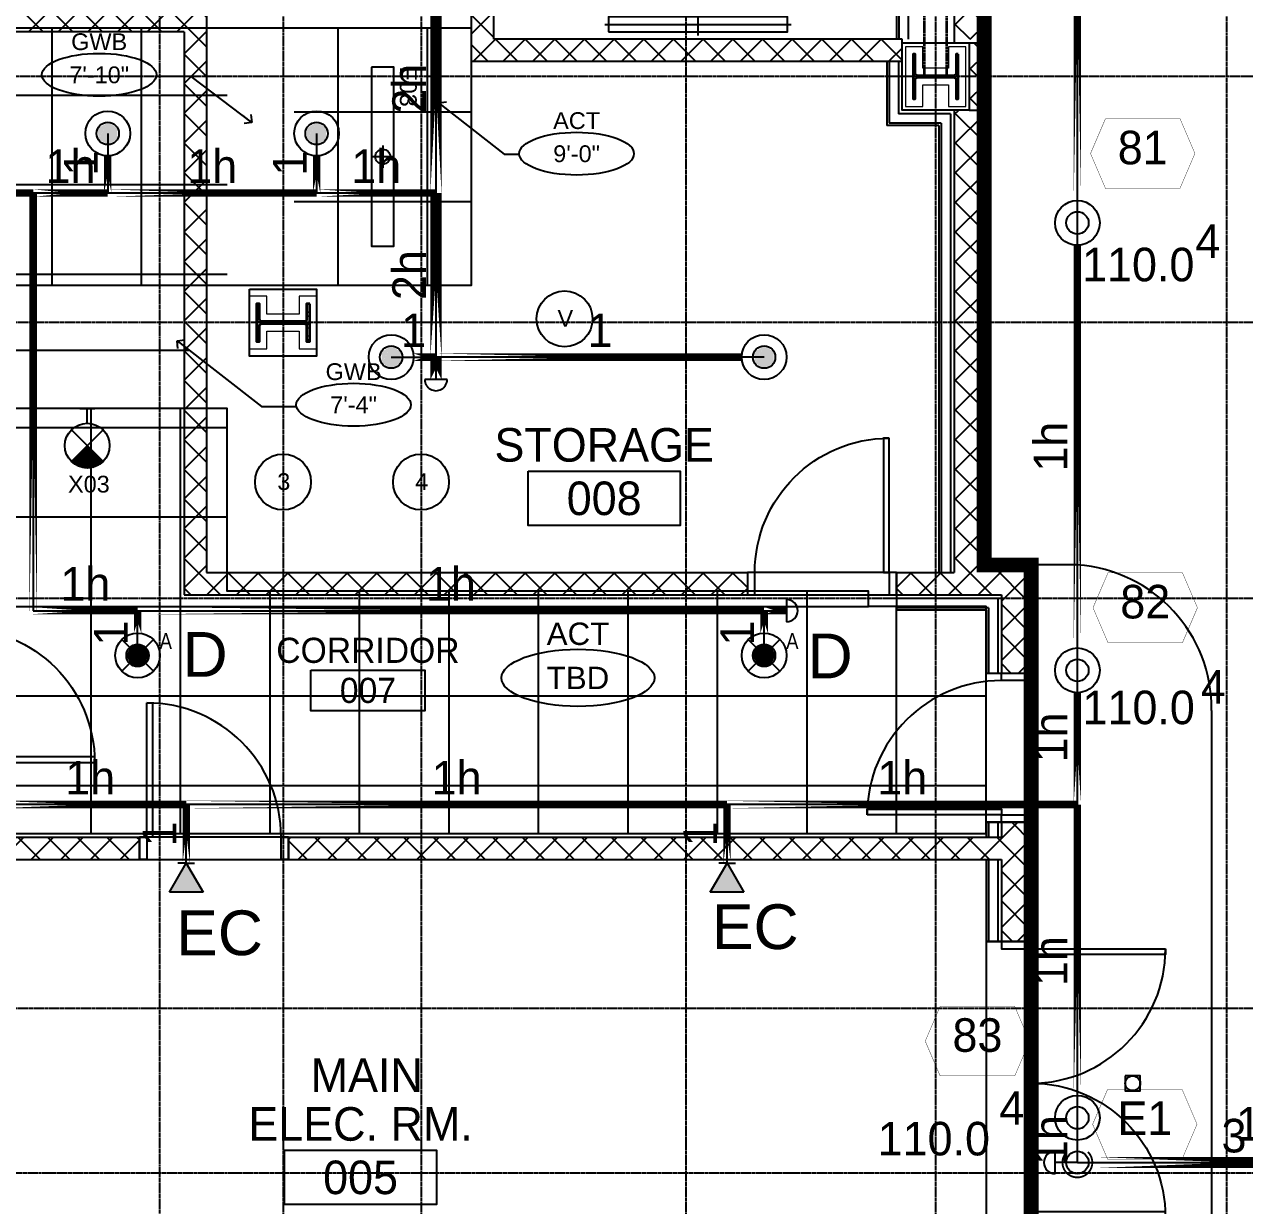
# Model space of a CAD drawing. Header units: inches. Extents: x -24247 to 247, y -491 to 2341.
# Drawn here: x -3118.4 to -2791.2, y 36.2 to 353 of the extents above; entities that cross this region are included whole.
import ezdxf
from ezdxf.enums import TextEntityAlignment as Align

# ---------------------------------------------------------------- set-up
doc = ezdxf.new("R2010")
doc.units = ezdxf.units.IN
doc.header["$LTSCALE"] = 0.3
doc.header["$MEASUREMENT"] = 0
for name, pattern in [('CENTER2', [1.125, 0.75, -0.125, 0.125, -0.125]), ('HIDDEN', [0.375, 0.25, -0.125]), ('HIDDEN2', [0.1875, 0.125, -0.0625]), ('PHANTOM2', [1.25, 0.625, -0.125, 0.125, -0.125, 0.125, -0.125])]:
    doc.linetypes.add(name, pattern=pattern)
for name, color, linetype in [('130451-00_RCP-FLR-00$0$A-Anno-Dim', 8, 'Continuous'), ('130451-00_RCP-FLR-00$0$A-Clng-Fixture', 8, 'Continuous'), ('130451-00_RCP-FLR-00$0$A-Clng-Grid', 8, 'Continuous'), ('130451-00_RCP-FLR-00$0$A-Clng-Tag', 8, 'Continuous'), ('130451-00_RCP-FLR-00$0$A-Grid-Iden(SmallScale)', 8, 'Continuous'), ('A-Door', 7, 'Continuous'), ('A-Door-Head', 8, 'Continuous'), ('A-Flor-Pfix', 7, 'Continuous'), ('A-Grid(SmallScale)', 11, 'CENTER2'), ('A-Site-Parking', 251, 'Continuous'), ('A-Site-Pave', 8, 'Continuous'), ('A-Site-Setback', 5, 'HIDDEN'), ('A-Tag-Rm(Scale)', 7, 'Continuous'), ('A-Wall-Full', 7, 'Continuous'), ('A-Wall-Hatch', 15, 'Continuous'), ('headdn', 7, 'Continuous'), ('HEADUP', 7, 'Continuous'), ('HYDNODE', 7, 'Continuous'), ('HYDR', 7, 'Continuous'), ('HYDR2', 1, 'Continuous'), ('PIPEBL', 4, 'Continuous'), ('pipemn', 6, 'Continuous'), ('PIPESPC', 7, 'Continuous'), ('S-Structural Concrete', 4, 'Continuous'), ('S-Wall-CMU', 7, 'Continuous'), ('S-Wall-Hatch', 8, 'Continuous'), ('spk-cap', 7, 'Continuous'), ('spk-piperise', 7, 'Continuous'), ('TIDYPIPE', 7, 'Continuous')]:
    doc.layers.add(name, color=color, linetype=linetype)
for name, color, linetype, lineweight in [('A-Detl-Hatch', 1, 'Continuous', 18), ('A-Detl-Wide', 2, 'Continuous', 35), ('G-ANNO-TEXT', 7, 'Continuous', 0), ('S-Detl-Hatch', 1, 'Continuous', 18), ('S-Detl-Wide', 3, 'Continuous', 35)]:
    doc.layers.add(name, color=color, linetype=linetype, lineweight=lineweight)
doc.styles.add('130451-00_RCP-FLR-00$0$G1DIM', font='arial.ttf')
doc.styles.add('130451-00_RCP-FLR-00$0$Standard', font='arial.ttf')
doc.styles.add('Arial', font='arial.ttf')
doc.styles.add('PIPE', font='PIPE.SHX')
doc.dimstyles.new('130451-00_RCP-FLR-00$0$Aec-Arch-I-96', dxfattribs={"dimscale": 96, "dimtxt": 0.09375, "dimasz": 0.0625, "dimexe": 0.0625, "dimexo": 0.0625, "dimgap": 0.03125, "dimtad": 1, "dimdec": 3, "dimzin": 3, "dimdsep": 46, "dimlunit": 4, "dimtxsty": '130451-00_RCP-FLR-00$0$G1DIM', "dimblk": '130451-00_RCP-FLR-00$0$_ArchTick', "dimcen": 0.09375, "dimclrd": 256, "dimclre": 256, "dimclrt": 256, "dimazin": 2, "dimtfac": 0.75, "dimtdec": 3, "dimtix": 1, "dimtmove": 2, "dimatfit": 2, "dimldrblk": '130451-00_RCP-FLR-00$0$_Open90', "dimfxl": 0.0625, "dimtolj": 1, "dimtzin": 0, "dimarcsym": 0})
pattern_1 = [(45, (-3700, -844.257), (-3.977476, 3.977476), []), (135, (-3700, -844.257), (-3.977476, -3.977476), [])]

# ---------------------------------------------------------------- blocks, each defined once
blk = doc.blocks.new('Rm Tag')
blk.add_lwpolyline([(-0.2124, 0.0759), (0.2124, 0.0759), (0.2124, -0.0759), (-0.2124, -0.0759)], close=True)
for p in [(0, 0.2858), (0, 0.1493), (0, 0)]:
    blk.add_attdef('XXX', text='', height=0.0938).set_placement(p, align=Align.MIDDLE_CENTER)
blk = doc.blocks.new('*U23')
at = {"layer": 'A-Detl-Hatch'}
h = blk.add_hatch(dxfattribs=at)
h.set_pattern_fill('ANSI32', color=256, scale=6, style=0)
h.set_pattern_definition([(45, (0, -7.155), (-1.591, 1.591), []), (45, (1.0607, -7.155), (-1.591, 1.591), [])])
edge = h.paths.add_edge_path()
edge.add_line((5.065, -14.31), (5.065, -13.455))
edge.add_line((5.065, -13.455), (0.855, -13.455))
edge.add_arc((0.855, -12.855), 0.6, 180, 270, ccw=False)
edge.add_line((0.255, -12.855), (0.255, -1.455))
edge.add_arc((0.855, -1.455), 0.6, 90, 180, ccw=False)
edge.add_line((0.855, -0.855), (5.065, -0.855))
edge.add_line((5.065, -0.855), (5.065, 0))
edge.add_line((5.065, 0), (-5.065, 0))
edge.add_line((-5.065, 0), (-5.065, -0.855))
edge.add_line((-5.065, -0.855), (-0.855, -0.855))
edge.add_arc((-0.855, -1.455), 0.6, 0, 90, ccw=False)
edge.add_line((-0.255, -1.455), (-0.255, -12.855))
edge.add_arc((-0.855, -12.855), 0.6, -90, 0, ccw=False)
edge.add_line((-0.855, -13.455), (-5.065, -13.455))
edge.add_line((-5.065, -13.455), (-5.065, -14.31))
edge.add_line((-5.065, -14.31), (5.065, -14.31))
at = {"color": 0, "linetype": 'ByBlock'}
blk.add_lwpolyline([(5.065, -14.31), (5.065, -13.455), (0.855, -13.455, -0.4142136), (0.255, -12.855), (0.255, -1.455, -0.4142136), (0.855, -0.855), (5.065, -0.855), (5.065, 0), (-5.065, 0), (-5.065, -0.855), (-0.855, -0.855, -0.4142136), (-0.255, -1.455), (-0.255, -12.855, -0.4142136), (-0.855, -13.455), (-5.065, -13.455), (-5.065, -14.31)], format="xyb", close=True, dxfattribs=at)
blk = doc.blocks.new('W14x82')
at = {"layer": 'S-Detl-Hatch'}
blk.add_lwpolyline([(14043.16, -7310.28), (14043.16, -7305.42), (14038.35, -7305.42), (14038.35, -7296.82), (14043.16, -7296.82), (14043.16, -7291.97), (14029.03, -7291.97), (14029.03, -7296.82), (14033.84, -7296.82), (14033.84, -7305.42), (14029.03, -7305.42), (14029.03, -7310.28)], close=True, dxfattribs=at)
at = {"layer": 'A-Detl-Wide'}
blk.add_blockref('*U23', (14036.1, -7293.97), dxfattribs=at)
blk = doc.blocks.new('*U20')
at = {"layer": 'A-Detl-Hatch'}
h = blk.add_hatch(dxfattribs=at)
h.set_pattern_fill('ANSI32', color=256, scale=6, style=0)
h.set_pattern_definition([(45, (0, -6.06), (-1.591, 1.591), []), (45, (1.0607, -6.06), (-1.591, 1.591), [])])
edge = h.paths.add_edge_path()
edge.add_line((6, -12.12), (6, -11.515))
edge.add_line((6, -11.515), (0.795, -11.515))
edge.add_arc((0.795, -10.915), 0.6, 180, 270, ccw=False)
edge.add_line((0.195, -10.915), (0.195, -1.205))
edge.add_arc((0.795, -1.205), 0.6, 90, 180, ccw=False)
edge.add_line((0.795, -0.605), (6, -0.605))
edge.add_line((6, -0.605), (6, 0))
edge.add_line((6, 0), (-6, 0))
edge.add_line((-6, 0), (-6, -0.605))
edge.add_line((-6, -0.605), (-0.795, -0.605))
edge.add_arc((-0.795, -1.205), 0.6, 0, 90, ccw=False)
edge.add_line((-0.195, -1.205), (-0.195, -10.915))
edge.add_arc((-0.795, -10.915), 0.6, 270, 360, ccw=False)
edge.add_line((-0.795, -11.515), (-6, -11.515))
edge.add_line((-6, -11.515), (-6, -12.12))
edge.add_line((-6, -12.12), (6, -12.12))
at = {"color": 0, "linetype": 'ByBlock'}
blk.add_lwpolyline([(6, -12.12), (6, -11.515), (0.795, -11.515, -0.4142136), (0.195, -10.915), (0.195, -1.205, -0.4142136), (0.795, -0.605), (6, -0.605), (6, 0), (-6, 0), (-6, -0.605), (-0.795, -0.605, -0.4142136), (-0.195, -1.205), (-0.195, -10.915, -0.4142136), (-0.795, -11.515), (-6, -11.515), (-6, -12.12)], format="xyb", close=True, dxfattribs=at)
blk = doc.blocks.new('W12X65')
at = {"layer": 'S-Detl-Hatch'}
blk.add_lwpolyline([(13860.59, -7310.28), (13860.59, -7305.67), (13854.79, -7305.67), (13854.79, -7298.76), (13860.59, -7298.76), (13860.59, -7294.16), (13844.59, -7294.16), (13844.59, -7298.76), (13850.4, -7298.76), (13850.4, -7305.67), (13844.59, -7305.67), (13844.59, -7310.28)], close=True, dxfattribs=at)
at = {"layer": 'A-Detl-Wide'}
blk.add_blockref('*U20', (13852.59, -7296.16), dxfattribs=at)
blk = doc.blocks.new('Door 36in')
blk.add_lwpolyline([(0, 36), (1.5, 36), (1.5, 0), (0, 0)], close=True)
blk.add_arc((0, 0), 36, 0, 90)
blk = doc.blocks.new('130451-00_RCP-FLR-00$0$48IN LINEAR WALL LIGHT')
for p, q in [((0, 6), (0, 0)), ((-25, 3), (25, 3))]:
    blk.add_line(p, q)
blk.add_lwpolyline([(-24, 1), (24, 1), (24, 5), (-24, 5)], close=True)
at = {"style": '130451-00_RCP-FLR-00$0$Standard'}
blk.add_attdef('WXX', (10.25, 6.59), '', height=4.5, dxfattribs=at)
blk = doc.blocks.new('130451-00_RCP-FLR-00$0$Clng Tag')
blk.add_ellipse((0, 0), major_axis=(-0.3202, 0), ratio=0.37386)
at = {"style": '130451-00_RCP-FLR-00$0$Standard'}
for tag, p in [('XXX', (0, 0.1848)), ("X'-XX'", (0, -0.0002))]:
    blk.add_attdef(tag, text='', height=0.0938, dxfattribs=at).set_placement(p, align=Align.MIDDLE_CENTER)
blk = doc.blocks.new('130451-00_RCP-FLR-00$0$Column Bubble')
blk.add_circle((-0.0042, -0.0024), 0.1562)
at = {"style": '130451-00_RCP-FLR-00$0$Standard'}
blk.add_attdef('XX', text='', height=0.0938, dxfattribs=at).set_placement((0, 0), align=Align.MIDDLE_CENTER)
blk = doc.blocks.new('130451-00_RCP-FLR-00$0$_ArchTick')
at = {"linetype": 'ByBlock', "const_width": 0.15}
blk.add_lwpolyline([(-0.5, -0.5), (0.5, 0.5)], dxfattribs=at)
blk = doc.blocks.new('130451-00_RCP-FLR-00$0$_Open90')
at = {"linetype": 'ByBlock', "lineweight": -2}
for p, q in [((0, 0), (-1, 0)), ((-0.5, 0.5), (0, 0)), ((0, 0), (-0.5, -0.5))]:
    blk.add_line(p, q, dxfattribs=at)
blk = doc.blocks.new('130451-00_RCP-FLR-00$0$48in Linear FLUOR')
for p, q in [((-3, 0), (3, 0)), ((0, 3), (0, -3))]:
    blk.add_line(p, q)
blk.add_lwpolyline([(-24, -3), (24, -3), (24, 3), (-24, 3)], close=True)
blk.add_circle((0, 0), 2)
at = {"style": '130451-00_RCP-FLR-00$0$Standard'}
blk.add_attdef('FXX', (10.25, 4.59), '', height=4.5, dxfattribs=at)
blk = doc.blocks.new('*U66')
h = blk.add_hatch()
h.set_pattern_fill('ANSI31', color=256)
h.set_pattern_definition([(45, (18.6875, 1892.125), (-0.088388348, 0.088388348), [])])
h.paths.add_polyline_path([(4.24, 14.24, 0.414214), (-4.24, 14.24), (0, 10)])
for p, q in [((4.24, 5.76), (-4.24, 14.24)), ((4.24, 14.24), (-4.24, 5.76)), ((0, 4), (0, 0)), ((2, 0), (-2, 0))]:
    blk.add_line(p, q)
blk.add_circle((0, 10), 6)
at = {"style": '130451-00_RCP-FLR-00$0$Standard'}
blk.add_attdef('X00', (-5.64, 18.01), '', height=4.5, dxfattribs=at)
blk = doc.blocks.new('dpend1')
for radius in [6, 3]:
    blk.add_circle((0, 0), radius)
for points in [[(0.01, 2.97), (-2.53, -1.59), (-2.62, 1.36)], [(0.01, 2.97), (-2.49, -1.59), (2.52, -1.59)], [(2.52, -1.59), (0.01, 2.97), (2.6, 1.47)], [(2.52, -1.59), (-2.53, -1.59), (0.01, -2.98)]]:
    blk.add_solid(points)
blk = doc.blocks.new('DPEND4')
for p, q in [((4.24, -4.24), (-4.24, 4.24)), ((-4.24, -4.24), (4.24, 4.24))]:
    blk.add_line(p, q)
for radius in [6, 3]:
    blk.add_circle((0, 0), radius)
for points in [[(0, 0), (-3, 0), (-2.08, 2.07)], [(0, 0), (-3, 0), (-2.08, -2.07)], [(0, 0), (0, 3), (-2.12, 2.14)], [(0, 0), (0, -3), (-2.12, -2.14)], [(0, 0), (0, 3), (2.12, 2.14)], [(0, 0), (3, 0), (2.08, 2.07)], [(0, 0), (0, -3), (2.12, -2.14)], [(0, 0), (3, 0), (2.08, -2.07)]]:
    blk.add_solid(points)
at = {"style": 'PIPE', "width": 1.359757}
blk.add_text('A', height=4.28, dxfattribs=at).set_placement((5.9, 1.71), (9.23, 1.71), align=Align.FIT)
blk = doc.blocks.new('SIDE3')
for p, q in [((0, 0), (7.79, 4.5)), ((7.79, 4.5), (7.79, -4.5)), ((0, 0), (0, 2.24)), ((7.79, -4.5), (0, 0)), ((0, 0), (0, -2.24))]:
    blk.add_line(p, q)
blk.add_solid([(7.79, -4.5), (0, 0), (7.79, 4.5)])
blk = doc.blocks.new('SPRIG1')
for radius in [6, 3]:
    blk.add_circle((0, 0), radius)
blk = doc.blocks.new('CAP')
blk.add_line((0, 3), (0, -3))
blk.add_arc((0, 0), 3, 270, 90)
blk = doc.blocks.new('rise')
blk.add_circle((0, 0), 3)
blk = doc.blocks.new('PIPESPC')
at = {"layer": 'PIPESPC', "style": 'PIPE', "width": 0.9}
blk.add_attdef('SIZE', text='', height=9, dxfattribs=at).set_placement((0, 4.02), align=Align.CENTER)
at = {"layer": 'PIPESPC', "style": 'PIPE', "flags": 1}
blk.add_attdef('SCHED', (25.3, 3.89), '', height=9, dxfattribs=at)
blk = doc.blocks.new('HYDBOX')
at = {"layer": 'HYDR', "const_width": 0.1}
blk.add_lwpolyline([(13.999975, 5.57831), (9.999975, 14.91162), (-9.999975, 14.91162), (-13.999965, 5.57831), (-9.999975, -3.755), (9.999975, -3.755)], close=True, dxfattribs=at)
blk = doc.blocks.new('HYDTAG')
at = {"layer": 'HYDR'}
blk.add_attdef('HYDLET', text='', height=8, dxfattribs=at).set_placement((-22, 15), align=Align.CENTER)
at = {"layer": 'HYDR2'}
for tag, p in [('HSQFT', (-11, -13)), ('HAREA', (23.34, -13))]:
    blk.add_attdef(tag, text='', height=9, dxfattribs=at).set_placement(p, align=Align.RIGHT)
blk = doc.blocks.new('HYDTAG4')
at = {"layer": 'HYDR'}
blk.add_attdef('HYDLET', text='', height=10.67, dxfattribs=at).set_placement((-0.05, 0.1), align=Align.CENTER)
blk = doc.blocks.new('TIDYRUN')
at = {"const_width": 0.5}
blk.add_lwpolyline([(-2.83, 2.83, -2.414214), (-2.83, -2.83, -1.737895)], format="xyb", dxfattribs=at)

msp = doc.modelspace()

# ---------------------------------------------------------------- hatches: boundary and pattern name
at = {"layer": '130451-00_RCP-FLR-00$0$A-Clng-Grid'}
h = msp.add_hatch(dxfattribs=at)
h.set_pattern_fill('NET', color=256, scale=192)
h.set_pattern_definition([(0, (-3182.937, 310), (0, 24), []), (90, (-3182.937, 310), (-24, 1e-15), [])])
h.paths.add_polyline_path([(-3343.38, 352), (-3343.38, 292), (-3125.5, 292), (-3125.5, 283), (-3064, 283), (-3064, 352)])
h = msp.add_hatch(dxfattribs=at)
h.set_pattern_fill('NET', color=256, scale=192)
h.set_pattern_definition([(0, (-3034.25, 305.5), (0, 24), []), (90, (-3034.25, 305.5), (-24, 1e-15), [])])
h.paths.add_polyline_path([(-3046, 352), (-2998.5, 352), (-2998.5, 283), (-3046, 283)])
h = msp.add_hatch(dxfattribs=at)
h.set_pattern_fill('NET', color=256, scale=192)
h.set_pattern_definition([(0, (-2860.498, 196.875), (0, 24), []), (90, (-2860.498, 196.875), (-24, 1e-15), [])])
h.paths.add_polyline_path([(-3125.5, 250), (-3125.5, 136), (-2860.5, 136), (-2860.5, 196.88), (-2892, 196.88), (-2892, 201), (-3064, 201), (-3064, 250)])
at = {"layer": 'S-Wall-Hatch'}
h = msp.add_hatch(dxfattribs=at)
h.set_pattern_fill('ANSI37', color=256, scale=45, style=0)
h.set_pattern_definition(pattern_1)
h.paths.add_polyline_path([(-2861, 592), (-2861, 596), (-2869, 596), (-2869, 564), (-2861, 564)])
h.paths.add_polyline_path([(-2861, 564), (-2869, 564), (-2869, 552), (-2861, 552)])
h.paths.add_polyline_path([(-2861, 552), (-2869, 552), (-2869, 477), (-2861, 477)])
h.paths.add_polyline_path([(-2861, 477), (-2869, 477), (-2869, 459), (-2861, 459)])
h.paths.add_polyline_path([(-2861, 459), (-2869, 459), (-2869, 398), (-2861, 398)])
h.paths.add_polyline_path([(-2861, 398), (-2869, 398), (-2869, 378), (-2861, 378)])
h.paths.add_polyline_path([(-2861, 378), (-2869, 378), (-2869, 349), (-2861, 349)])
h = msp.add_hatch(dxfattribs=at)
h.set_pattern_fill('ANSI37', color=256, scale=45, style=0)
h.set_pattern_definition(pattern_1)
h.paths.add_polyline_path([(-2924.5, 206), (-2941, 206), (-2941, 200), (-2924.5, 200)])
h.paths.add_polyline_path([(-2941, 206), (-3012, 206), (-3012, 200), (-2941, 200)])
h.paths.add_polyline_path([(-3012, 206), (-3049, 206), (-3049, 200), (-3012, 200)])
h.paths.add_polyline_path([(-3049, 206), (-3069.5, 206), (-3069.5, 273), (-3075.5, 273), (-3075.5, 200), (-3049, 200)])
h.paths.add_polyline_path([(-3069.5, 339), (-3075.5, 339), (-3075.5, 273), (-3069.5, 273)])
h.paths.add_polyline_path([(-3069.5, 349), (-3075.5, 349), (-3075.5, 339), (-3069.5, 339)])
h.paths.add_polyline_path([(-3069.5, 357), (-3082, 357), (-3082, 351), (-3075.5, 351), (-3075.5, 349), (-3069.5, 349)])
h.paths.add_polyline_path([(-3082, 357), (-3281.5, 357), (-3281.5, 378), (-3287.5, 378), (-3287.5, 351), (-3251.5, 351), (-3251.5, 349), (-3245.5, 349), (-3245.5, 351), (-3082, 351)])
h.paths.add_polyline_path([(-3245.5, 349), (-3251.5, 349), (-3251.5, 339), (-3245.5, 339)])
h.paths.add_polyline_path([(-3245.5, 339), (-3251.5, 339), (-3251.5, 335), (-3245.5, 335)])
h.paths.add_polyline_path([(-3281.5, 398), (-3287.5, 398), (-3287.5, 378), (-3281.5, 378)])
h.paths.add_polyline_path([(-3281.5, 459), (-3287.5, 459), (-3287.5, 398), (-3281.5, 398)])
h.paths.add_polyline_path([(-3281.5, 472.88), (-3082, 472.88), (-3082, 477), (-3287.5, 477), (-3287.5, 459), (-3281.5, 459)])
h.paths.add_polyline_path([(-3049, 477), (-3082, 477), (-3082, 472.88), (-3049, 472.88)])
h.paths.add_polyline_path([(-3012, 477), (-3049, 477), (-3049, 472.88), (-3012, 472.88)])
h.paths.add_polyline_path([(-2992.5, 477), (-3012, 477), (-3012, 472.88), (-2998.5, 472.88), (-2998.5, 459), (-2992.5, 459)])
h.paths.add_polyline_path([(-2992.5, 459), (-2998.5, 459), (-2998.5, 398), (-2992.5, 398)])
h.paths.add_polyline_path([(-2992.5, 398), (-2998.5, 398), (-2998.5, 378), (-2992.5, 378)])
h.paths.add_polyline_path([(-2992.5, 378), (-2998.5, 378), (-2998.5, 349), (-2992.5, 349)])
h.paths.add_polyline_path([(-2941, 349), (-2992.5, 349), (-2998.5, 349), (-2998.5, 343), (-2941, 343)])
h.paths.add_polyline_path([(-2883, 349), (-2941, 349), (-2941, 343), (-2883, 343)])
h.paths.add_polyline_path([(-3082, 478.88), (-3287.5, 478.88), (-3287.5, 477), (-3082, 477)])
h.paths.add_polyline_path([(-3049, 478.88), (-3082, 478.88), (-3082, 477), (-3049, 477)])
h.paths.add_polyline_path([(-3012, 478.88), (-3049, 478.88), (-3049, 477), (-3012, 477)])
h.paths.add_polyline_path([(-2992.5, 478.88), (-3012, 478.88), (-3012, 477), (-2992.5, 477)])
h = msp.add_hatch(dxfattribs=at)
h.set_pattern_fill('ANSI37', color=256, scale=45, style=0)
h.set_pattern_definition(pattern_1)
h.paths.add_polyline_path([(-2861, 348), (-2865, 348), (-2865, 339), (-2861, 339)])
h.paths.add_polyline_path([(-2861, 339), (-2865, 339), (-2865, 330), (-2861, 330)])
h = msp.add_hatch(dxfattribs=at)
h.set_pattern_fill('ANSI37', color=256, scale=45, style=0)
h.set_pattern_definition(pattern_1)
h.paths.add_polyline_path([(-2861, 330), (-2865, 330), (-2869, 330), (-2869, 282), (-2865, 282), (-2861, 282)])
h = msp.add_hatch(dxfattribs=at)
h.set_pattern_fill('ANSI37', color=256, scale=45, style=0)
h.set_pattern_definition(pattern_1)
h.paths.add_polyline_path([(-2861, 273), (-2869, 273), (-2869, 264.13), (-2861, 264.13)])
h.paths.add_polyline_path([(-2861, 282.01), (-2869, 282.01), (-2869, 282), (-2869, 273), (-2861, 273)])
h = msp.add_hatch(dxfattribs=at)
h.set_pattern_fill('ANSI37', color=256, scale=45, style=0)
h.set_pattern_definition(pattern_1)
h.paths.add_polyline_path([(-2861, 264), (-2865, 264), (-2869, 264), (-2869, 206), (-2874, 206), (-2874, 200), (-2856.37, 200), (-2856.37, 199), (-2848.37, 199), (-2848.37, 208), (-2861, 208)])
h.paths.add_polyline_path([(-2874, 206), (-2884.5, 206), (-2884.5, 200), (-2874, 200)])
h.paths.add_polyline_path([(-2848.37, 199), (-2856.37, 199), (-2856.37, 179), (-2848.37, 179)])
h = msp.add_hatch(dxfattribs=at)
h.set_pattern_fill('ANSI37', color=256, scale=45, style=0)
h.set_pattern_definition(pattern_1)
h.paths.add_polyline_path([(-3087.5, 135), (-3135.5, 135), (-3135.5, 153), (-3143.5, 153), (-3143.5, 137), (-3155.5, 137), (-3155.5, 89), (-3147.5, 89), (-3147.5, 129), (-3087.5, 129)])
h.paths.add_polyline_path([(-3147.5, 89), (-3155.5, 89), (-3155.5, 45), (-3147.5, 45)])
h.paths.add_polyline_path([(-3147.5, 24.49, 0.000022), (-3155.5, 24.46), (-3155.5, 0), (-3147.5, 0)])
h.paths.add_polyline_path([(-3147.5, 0), (-3155.5, 0), (-3155.5, -11), (-3147.5, -11)])
h.paths.add_polyline_path([(-3147.5, 45), (-3155.5, 45), (-3155.5, 24.46, -0.000022), (-3147.5, 24.49)])
h = msp.add_hatch(dxfattribs=at)
h.set_pattern_fill('ANSI37', color=256, scale=45, style=0)
h.set_pattern_definition(pattern_1)
h.paths.add_polyline_path([(-3012, 135), (-3047.5, 135), (-3047.5, 129), (-3012, 129)])
h.paths.add_polyline_path([(-2941, 135), (-3012, 135), (-3012, 129), (-2941, 129)])
h.paths.add_polyline_path([(-2874, 135), (-2941, 135), (-2941, 129), (-2874, 129)])
h.paths.add_polyline_path([(-2848.37, 139), (-2856.37, 139), (-2856.37, 135), (-2874, 135), (-2874, 129), (-2856.37, 129), (-2856.37, 107), (-2848.37, 107)])

# ---------------------------------------------------------------- linework, layer by layer
at = {"linetype": 'HIDDEN'}
msp.add_line((-3211.94, 265.62), (-3074, 265.62), dxfattribs=at)
at = {"layer": '130451-00_RCP-FLR-00$0$A-Clng-Grid'}
for points in [[(-3343.38, 352), (-3343.38, 292), (-3125.5, 292), (-3125.5, 283), (-2998.5, 283), (-2998.5, 352), (-3343.38, 352)], [(-3125.5, 250), (-3125.5, 136), (-2860.5, 136), (-2860.5, 196.88), (-2892, 196.88), (-2892, 201), (-3064, 201), (-3064, 250), (-3125.5, 250)]]:
    msp.add_lwpolyline(points, dxfattribs=at)
at = {"layer": 'A-Door'}
for points in [[(-2922.5, 200), (-2922.5, 206), (-2924.5, 206), (-2924.5, 200)], [(-2884.5, 200), (-2884.5, 206), (-2886.5, 206), (-2886.5, 200)], [(-2856.37, 179), (-2848.37, 179), (-2848.37, 177), (-2856.37, 177)], [(-2856.37, 141), (-2848.37, 141), (-2848.37, 139), (-2856.37, 139)], [(-3087.5, 129), (-3087.5, 135), (-3085.5, 135), (-3085.5, 129)], [(-3049.5, 129), (-3049.5, 135), (-3047.5, 135), (-3047.5, 129)], [(-2848.37, 107), (-2856.37, 107), (-2856.37, 105), (-2848.37, 105)]]:
    msp.add_lwpolyline(points, close=True, dxfattribs=at)
at = {"layer": 'A-Door-Head'}
for points in [[(-2924.5, 200), (-2884.5, 200), (-2884.5, 206), (-2924.5, 206)], [(-2860.5, 179), (-2848.37, 179), (-2848.37, 139), (-2860.5, 139)], [(-3087.5, 129), (-3047.5, 129), (-3047.5, 135), (-3087.5, 135)], [(-2848.37, 107), (-2860.5, 107), (-2860.5, 31), (-2848.37, 31)]]:
    msp.add_lwpolyline(points, close=True, dxfattribs=at)
at = {"layer": 'A-Flor-Pfix'}
msp.add_lwpolyline([(-2823.16, 71), (-2823.16, 67), (-2819.16, 67), (-2819.16, 71)], close=True, dxfattribs=at)
msp.add_circle((-2821.16, 69), 2, dxfattribs=at)
at = {"layer": 'A-Grid(SmallScale)'}
for p, q in [((-3082, -107.53), (-3082, 1771.74)), ((-3049, 1771.74), (-3049, -107.53)), ((-3012, 1771.74), (-3012, -107.53)), ((-2941, 1771.74), (-2941, -107.53)), ((-2874, 1771.74), (-2874, -107.53)), ((-2796, 1771.74), (-2796, -107.53)), ((226, 339), (-3565.19, 339)), ((228, 273), (-3580, 273)), ((228, 199), (-3580, 199)), ((228, 89), (-3580, 89)), ((-3580, 45), (228, 45))]:
    msp.add_line(p, q, dxfattribs=at)
at = {"layer": 'A-Site-Parking'}
for p, q in [((-2836, 208), (-2848.37, 208)), ((-2848.37, 179), (-2848.37, 139)), ((-2800, 169), (-2800, 5)), ((-2848.37, 107), (-2848.37, 31))]:
    msp.add_line(p, q, dxfattribs=at)
msp.add_arc((-2838.67, 169.42), 38.67, 359.3708, 86.0479, dxfattribs=at)
at = {"layer": 'A-Site-Pave'}
msp.add_line((-3335.5, 265.62), (-3074, 265.62), dxfattribs=at)
at = {"layer": 'A-Site-Setback'}
msp.add_lwpolyline([(-3368, 1467.95), (-92.22, 857.37, 0.002374), (40, 833.37), (40, 25), (-2900, 25, 0.00067), (-2984.09, 24.89, 0.001041), (-3368, 23.49), (-3368, 827.74), (-3368, 1467.95)], format="xyb", dxfattribs=at)
at = {"layer": 'A-Wall-Full'}
for p, q in [((-2884.5, 603.55), (-2884.5, 349)), ((-2887.13, 343), (-2887.13, 325.88)), ((-2873.13, 325.88), (-2887.13, 325.88)), ((-2873.13, 325.88), (-2873.13, 206)), ((-2884.5, 200), (-2884.5, 195.88)), ((-2860.5, 195.88), (-2884.5, 195.88)), ((-2860.5, 195.88), (-2860.5, 179)), ((-2860.5, 179), (-2856.37, 179)), ((-2860.5, 139), (-2860.5, 135)), ((-2860.5, 139), (-2856.37, 139)), ((-2860.5, 129), (-2860.5, 107)), ((-2860.5, 107), (-2856.37, 107))]:
    msp.add_line(p, q, dxfattribs=at)
at = {"layer": 'A-Wall-Hatch'}
for p, q in [((-2883.87, 604.17), (-2883.87, 349)), ((-2881.37, 596), (-2881.37, 349)), ((-2886.5, 343), (-2886.5, 326.5)), ((-2884, 343), (-2884, 329)), ((-2870, 329), (-2884, 329)), ((-2870, 329), (-2870, 206)), ((-2872.5, 326.5), (-2886.5, 326.5)), ((-2872.5, 326.5), (-2872.5, 206)), ((-2857.37, 199), (-2884.5, 199)), ((-2859.87, 196.5), (-2884.5, 196.5)), ((-2859.87, 196.5), (-2859.87, 179)), ((-2857.37, 199), (-2857.37, 179)), ((-2859.87, 139), (-2859.87, 135)), ((-2857.37, 139), (-2857.37, 135)), ((-2859.87, 129), (-2859.87, 107)), ((-2857.37, 129), (-2857.37, 107))]:
    msp.add_line(p, q, dxfattribs=at)
at = {"layer": 'HYDR', "linetype": 'PHANTOM2', "const_width": 4}
msp.add_lwpolyline([(-2848.37, -11), (-2848.37, 208), (-2861, 208), (-2861, 500.82), (-2736, 500.82), (-2734, 456.87), (-2334, 457), (-2334, 431.35), (-2246.54, 431.35), (-2246.53, -11), (-2848.37, -11)], dxfattribs=at)
at = {"layer": 'PIPEBL', "color": 1}
for p, q in [((-2836, 299.74), (-2836, 419.74)), ((-2836, 179.74), (-2836, 299.74)), ((-2836, 143.74), (-2836, 179.74)), ((-3074.95, 143.74), (-3126.5, 143.74)), ((-2929.93, 143.74), (-3074.95, 143.74)), ((-3074.95, 128), (-3074.95, 143.74)), ((-2836, 143.74), (-2929.93, 143.74)), ((-2929.93, 128), (-2929.93, 143.74)), ((-2836, 59.74), (-2836, 143.74)), ((-2836, 47.74), (-2836, 59.74))]:
    msp.add_line(p, q, dxfattribs=at)
at = {"layer": 'PIPEBL'}
for p, q in [((-3096, 323.74), (-3096, 307.74)), ((-3040, 323.74), (-3040, 307.74)), ((-3116, 307.74), (-3196, 307.74)), ((-3096, 307.74), (-3116, 307.74)), ((-3116, 307.74), (-3116, 195.74)), ((-3040, 307.74), (-3096, 307.74)), ((-3008, 307.74), (-3040, 307.74)), ((-3020, 263.74), (-3008, 263.74)), ((-2920, 263.74), (-3008, 263.74)), ((-3116, 195.74), (-3088, 195.74)), ((-3088, 195.74), (-2920, 195.74)), ((-3088, 183.74), (-3088, 195.74)), ((-2920, 183.74), (-2920, 195.74)), ((-2920, 195.74), (-2914, 195.74))]:
    msp.add_line(p, q, dxfattribs=at)
at = {"layer": 'pipemn'}
for p, q in [((-3008, 363.74), (-3008, 307.74)), ((-3008, 307.74), (-3008, 263.74)), ((-3008, 263.74), (-3008, 257.74))]:
    msp.add_line(p, q, dxfattribs=at)
at = {"layer": 'pipemn', "color": 1}
for q in [(-2842, 47.74), (-2752, 47.74)]:
    msp.add_line((-2836, 47.74), q, dxfattribs=at)
at = {"layer": 'S-Detl-Wide', "linetype": 'HIDDEN2'}
for p, q in [((-2877, 339.19), (-2877, 604.81)), ((-2871, 339.19), (-2871, 604.81))]:
    msp.add_line(p, q, dxfattribs=at)
at = {"layer": 'S-Structural Concrete'}
for points in [[(-2883, 348), (-2865, 348), (-2865, 330), (-2883, 330)], [(-3058, 282), (-3040, 282), (-3040, 264), (-3058, 264)]]:
    msp.add_lwpolyline(points, close=True, dxfattribs=at)
at = {"layer": 'S-Wall-CMU'}
for p, q in [((-2869, 596), (-2869, 348)), ((-2861, 592), (-2861, 208)), ((-2992.5, 349), (-2992.5, 478.88)), ((-2998.5, 343), (-2998.5, 472.88)), ((-3069.5, 357), (-3069.5, 206)), ((-3075.5, 351), (-3245.5, 351)), ((-3075.5, 351), (-3075.5, 200)), ((-2883, 349), (-2992.5, 349)), ((-2883, 343), (-2883, 349)), ((-2865, 348), (-2861, 348)), ((-2883, 343), (-2998.5, 343)), ((-2869, 330), (-2869, 282)), ((-2865, 330), (-2861, 330)), ((-2869, 285), (-2869, 206)), ((-2869, 264), (-2869, 206)), ((-2861, 208), (-2848.37, 208)), ((-2848.37, 208), (-2848.37, 179)), ((-3069.5, 206), (-2924.5, 206)), ((-2924.5, 206), (-2924.5, 200)), ((-2884.5, 206), (-2869, 206)), ((-2884.5, 206), (-2884.5, 200)), ((-3075.5, 200), (-2924.5, 200)), ((-2884.5, 200), (-2856.37, 200)), ((-2856.37, 200), (-2856.37, 179)), ((-2856.37, 179), (-2848.37, 179)), ((-2856.37, 139), (-2856.37, 135)), ((-2856.37, 139), (-2848.37, 139)), ((-2848.37, 139), (-2848.37, 107)), ((-3135.5, 135), (-3087.5, 135)), ((-3087.5, 135), (-3087.5, 129)), ((-3047.5, 135), (-2856.37, 135)), ((-3047.5, 135), (-3047.5, 129)), ((-3147.5, 129), (-3087.5, 129)), ((-3047.5, 129), (-2856.37, 129)), ((-2856.37, 129), (-2856.37, 107)), ((-2856.37, 107), (-2848.37, 107))]:
    msp.add_line(p, q, dxfattribs=at)
at = {"layer": 'TIDYPIPE', "color": 7}
for points, const_width in [([(-2836, 305.74), (-2836, 413.74)], 2), ([(-3008, 307.74), (-3008, 363.74)], 3), ([(-3096, 307.74), (-3096, 317.74)], 2), ([(-3040, 307.74), (-3040, 317.74)], 2), ([(-3196, 307.74), (-3116, 307.74)], 2), ([(-3116, 194.74), (-3116, 307.74)], 2), ([(-3116, 307.74), (-3096, 307.74)], 2), ([(-3096, 307.74), (-3040, 307.74)], 2), ([(-3040, 307.74), (-3008, 307.74)], 2), ([(-3008, 263.74), (-3008, 307.74)], 3), ([(-2836, 185.74), (-2836, 293.74)], 2), ([(-3008, 257.74), (-3008, 263.74)], 3), ([(-3014, 263.74), (-3008, 263.74)], 2), ([(-3008, 263.74), (-2926, 263.74)], 2), ([(-3117, 195.74), (-3088, 195.74)], 2), ([(-3088, 189.74), (-3088, 195.74)], 2), ([(-3088, 195.74), (-2920, 195.74)], 2), ([(-2920, 189.74), (-2920, 195.74)], 2), ([(-2920, 195.74), (-2914, 195.74)], 2), ([(-2836, 143.74), (-2836, 173.74)], 2), ([(-3126.5, 143.74), (-3074.95, 143.74)], 2), ([(-3074.95, 143.74), (-2929.93, 143.74)], 2), ([(-3074.95, 128), (-3074.95, 143.74)], 2), ([(-2929.93, 143.74), (-2836, 143.74)], 2), ([(-2929.93, 128), (-2929.93, 143.74)], 2), ([(-2836, 65.74), (-2836, 143.74)], 2), ([(-2831.5, 47.74), (-2756.5, 47.74)], 3)]:
    msp.add_lwpolyline(points, close=True, dxfattribs=dict(at, const_width=const_width))

# ---------------------------------------------------------------- block references
at = {"rotation": 90}
for name, p in [('W12X65', (-10176.22, -13513.59)), ('W14x82', (-10350.12, -13763.1))]:
    msp.add_blockref(name, p, dxfattribs=at)
at = {"layer": '130451-00_RCP-FLR-00$0$A-Clng-Fixture'}
msp.add_blockref('130451-00_RCP-FLR-00$0$48IN LINEAR WALL LIGHT', (-2937.75, 350), dxfattribs=at).add_auto_attribs({'WXX': 'W04'})
msp.add_blockref('130451-00_RCP-FLR-00$0$48IN LINEAR WALL LIGHT', (-2937.75, 350), dxfattribs=at).add_auto_attribs({'WXX': 'W04'})
ref = msp.add_blockref('130451-00_RCP-FLR-00$0$48in Linear FLUOR', (-3022.25, 317.5), dxfattribs=dict(at, rotation=270))
ref.add_attrib('FXX', 'F03', (-3017.66, 341.72), dxfattribs={"layer": '0', "height": 4.5, "rotation": 270, "style": '130451-00_RCP-FLR-00$0$Standard'})
ref = msp.add_blockref('*U66', (-3101.5, 250), dxfattribs=dict(at, rotation=180))
ref.add_attrib('X00', 'X03', (-3106.65, 227.43), dxfattribs={"layer": '0', "height": 4.5, "style": '130451-00_RCP-FLR-00$0$Standard'})
at = {"layer": '130451-00_RCP-FLR-00$0$A-Clng-Tag'}
for p, xscale, yscale, zscale, values in [((-3098.3, 339.47), 48, 48, 48, {"X'-XX'": '7\'-10"', 'XXX': 'GWB'}), ((-2970.28, 318.31), 48, 48, 48, {"X'-XX'": '9\'-0"', 'XXX': 'ACT'}), ((-3030.08, 250.97), 48, 48, 48, {"X'-XX'": '7\'-4"', 'XXX': 'GWB'}), ((-2969.91, 177.72), 64, 64, 64, {"X'-XX'": 'TBD', 'XXX': 'ACT'})]:
    msp.add_blockref('130451-00_RCP-FLR-00$0$Clng Tag', p, dxfattribs=dict(at, xscale=xscale, yscale=yscale, zscale=zscale)).add_auto_attribs(values)
at = {"layer": '130451-00_RCP-FLR-00$0$A-Grid-Iden(SmallScale)', "xscale": 48, "yscale": 48, "zscale": 48}
for p, values in [((-2973.3, 274.12), {'XX': 'V'}), ((-3048.8, 230.36), {'XX': '3'}), ((-3011.8, 230.36), {'XX': '4'})]:
    msp.add_blockref('130451-00_RCP-FLR-00$0$Column Bubble', p, dxfattribs=at).add_auto_attribs(values)
at = {"layer": 'A-Door', "xscale": -1}
msp.add_blockref('Door 36in', (-2886.5, 206), dxfattribs=at)
at = {"layer": 'A-Door', "xscale": -1, "rotation": 270}
for p in [(-3135.5, 155), (-2848.37, 33)]:
    msp.add_blockref('Door 36in', p, dxfattribs=at)
at = {"layer": 'A-Door'}
for p, rotation in [((-2856.37, 141), 90), ((-2848.37, 105), 270)]:
    msp.add_blockref('Door 36in', p, dxfattribs=dict(at, rotation=rotation))
msp.add_blockref('Door 36in', (-3085.5, 135), dxfattribs=at)
at = {"layer": 'A-Tag-Rm(Scale)'}
ref = msp.add_blockref('Rm Tag', (-2962.89, 225.88), dxfattribs=dict(at, xscale=96, yscale=96, zscale=96))
ref.add_attrib('XXX', 'STORAGE', dxfattribs={"layer": '0', "height": 9}).set_placement((-2962.89, 240.21), align=Align.MIDDLE_CENTER)
ref.add_attrib('XXX', '008', dxfattribs={"layer": '0', "height": 9}).set_placement((-2962.89, 225.88), align=Align.MIDDLE_CENTER)
ref = msp.add_blockref('Rm Tag', (-3026.24, 174.36), dxfattribs=dict(at, xscale=72, yscale=72, zscale=72))
ref.add_attrib('XXX', 'CORRIDOR', dxfattribs={"layer": '0', "height": 6.75}).set_placement((-3026.24, 185.11), align=Align.MIDDLE_CENTER)
ref.add_attrib('XXX', '007', dxfattribs={"layer": '0', "height": 6.75}).set_placement((-3026.24, 174.36), align=Align.MIDDLE_CENTER)
ref = msp.add_blockref('Rm Tag', (-3028.22, 43.75), dxfattribs=dict(at, xscale=96, yscale=96, zscale=96))
ref.add_attrib('XXX', ' MAIN', dxfattribs={"layer": '0', "height": 9}).set_placement((-3028.22, 71.19), align=Align.MIDDLE_CENTER)
ref.add_attrib('XXX', 'ELEC. RM.', dxfattribs={"layer": '0', "height": 9}).set_placement((-3028.22, 58.08), align=Align.MIDDLE_CENTER)
ref.add_attrib('XXX', '005', dxfattribs={"layer": '0', "height": 9}).set_placement((-3028.22, 43.75), align=Align.MIDDLE_CENTER)
at = {"layer": 'headdn'}
for name, p in [('dpend1', (-3096, 323.74)), ('dpend1', (-3040, 323.74)), ('dpend1', (-3020, 263.74)), ('dpend1', (-2920, 263.74)), ('DPEND4', (-3088, 183.74)), ('DPEND4', (-2920, 183.74))]:
    msp.add_blockref(name, p, dxfattribs=at)
at = {"layer": 'headdn', "rotation": 270}
for p in [(-3074.95, 128), (-2929.93, 128)]:
    msp.add_blockref('SIDE3', p, dxfattribs=at)
at = {"layer": 'HEADUP'}
for p in [(-2836, 299.74), (-2836, 179.74), (-2836, 59.74)]:
    msp.add_blockref('SPRIG1', p, dxfattribs=at)
at = {"layer": 'HYDNODE'}
msp.add_blockref('HYDBOX', (-2817.91, 52.41), dxfattribs=at)
ref = msp.add_blockref('HYDTAG4', (-2836, 47.74), dxfattribs=at)
ref.add_attrib('HYDLET', 'E1', dxfattribs={"height": 9, "style": 'PIPE'}).set_placement((-2817.91, 52.41), align=Align.BOTTOM_CENTER)
at = {"layer": 'HYDR'}
for p in [(-2818.48, 312.76), (-2817.8, 190.96), (-2862.8, 74.72)]:
    msp.add_blockref('HYDBOX', p, dxfattribs=at)
ref = msp.add_blockref('HYDTAG', (-2836, 299.74), dxfattribs=at)
ref.add_attrib('HSQFT', '110.0', dxfattribs={"layer": 'HYDR2', "color": 1, "height": 9, "style": 'PIPE'}).set_placement((-2819.68, 281.38), align=Align.BOTTOM_CENTER)
ref.add_attrib('HYDLET', '81', dxfattribs={"height": 9, "style": 'PIPE'}).set_placement((-2818.48, 312.76), align=Align.BOTTOM_CENTER)
ref.add_attrib('HAREA', '4', dxfattribs={"layer": 'HYDR2', "color": 1, "height": 9, "style": 'PIPE'}).set_placement((-2801.04, 287.62), align=Align.BOTTOM_CENTER)
ref = msp.add_blockref('HYDTAG', (-2836, 179.74), dxfattribs=at)
ref.add_attrib('HSQFT', '110.0', dxfattribs={"layer": 'HYDR2', "color": 1, "height": 9, "style": 'PIPE'}).set_placement((-2819.57, 162.59), align=Align.BOTTOM_CENTER)
ref.add_attrib('HYDLET', '82', dxfattribs={"height": 9, "style": 'PIPE'}).set_placement((-2817.8, 190.96), align=Align.BOTTOM_CENTER)
ref.add_attrib('HAREA', '4', dxfattribs={"layer": 'HYDR2', "color": 1, "height": 9, "style": 'PIPE'}).set_placement((-2799.55, 168.11), align=Align.BOTTOM_CENTER)
ref = msp.add_blockref('HYDTAG', (-2752, 59.74), dxfattribs=at)
ref.add_attrib('HSQFT', '110.0', dxfattribs={"layer": 'HYDR2', "color": 1, "height": 9, "style": 'PIPE'}).set_placement((-2778.4, 50.92), align=Align.BOTTOM_CENTER)
ref.add_attrib('HYDLET', '87', dxfattribs={"height": 9, "style": 'PIPE'}).set_placement((-2777, 78.74), align=Align.BOTTOM_CENTER)
ref.add_attrib('HAREA', '4', dxfattribs={"layer": 'HYDR2', "color": 1, "height": 9, "style": 'PIPE'}).set_placement((-2760.78, 58.42), align=Align.BOTTOM_CENTER)
ref = msp.add_blockref('HYDTAG', (-2836, 59.74), dxfattribs=at)
ref.add_attrib('HSQFT', '110.0', dxfattribs={"layer": 'HYDR2', "color": 1, "height": 9, "style": 'PIPE'}).set_placement((-2874.49, 46.94), align=Align.BOTTOM_CENTER)
ref.add_attrib('HYDLET', '83', dxfattribs={"height": 9, "style": 'PIPE'}).set_placement((-2862.8, 74.72), align=Align.BOTTOM_CENTER)
ref.add_attrib('HAREA', '4', dxfattribs={"layer": 'HYDR2', "color": 1, "height": 9, "style": 'PIPE'}).set_placement((-2853.59, 55.14), align=Align.BOTTOM_CENTER)
at = {"layer": 'PIPESPC'}
ref = msp.add_blockref('PIPESPC', (-3008, 335.74), dxfattribs=dict(at, rotation=90))
ref.add_attrib('SIZE', '2h', dxfattribs={"color": 0, "height": 9, "rotation": 90, "style": 'PIPE'}).set_placement((-3008, 335.74), align=Align.BOTTOM_CENTER)
ref = msp.add_blockref('PIPESPC', (-3106, 307.74), dxfattribs=at)
ref.add_attrib('SIZE', '1h', dxfattribs={"color": 0, "height": 9, "style": 'PIPE'}).set_placement((-3106, 307.74), align=Align.BOTTOM_CENTER)
ref = msp.add_blockref('PIPESPC', (-3096, 315.74), dxfattribs=dict(at, rotation=90))
ref.add_attrib('SIZE', '1', dxfattribs={"color": 0, "height": 9, "rotation": 90, "style": 'PIPE'}).set_placement((-3096, 315.74), align=Align.BOTTOM_CENTER)
ref = msp.add_blockref('PIPESPC', (-3068, 307.74), dxfattribs=at)
ref.add_attrib('SIZE', '1h', dxfattribs={"color": 0, "height": 9, "style": 'PIPE'}).set_placement((-3068, 307.74), align=Align.BOTTOM_CENTER)
ref = msp.add_blockref('PIPESPC', (-3040, 315.74), dxfattribs=dict(at, rotation=90))
ref.add_attrib('SIZE', '1', dxfattribs={"color": 0, "height": 9, "rotation": 90, "style": 'PIPE'}).set_placement((-3040, 315.74), align=Align.BOTTOM_CENTER)
ref = msp.add_blockref('PIPESPC', (-3024, 307.74), dxfattribs=at)
ref.add_attrib('SIZE', '1h', dxfattribs={"color": 0, "height": 9, "style": 'PIPE'}).set_placement((-3024, 307.74), align=Align.BOTTOM_CENTER)
ref = msp.add_blockref('PIPESPC', (-3008, 285.74), dxfattribs=dict(at, rotation=90))
ref.add_attrib('SIZE', '2h', dxfattribs={"color": 0, "height": 9, "rotation": 90, "style": 'PIPE'}).set_placement((-3008, 285.74), align=Align.BOTTOM_CENTER)
ref = msp.add_blockref('PIPESPC', (-3014, 263.74), dxfattribs=at)
ref.add_attrib('SIZE', '1', dxfattribs={"color": 0, "height": 9, "style": 'PIPE'}).set_placement((-3014, 263.74), align=Align.BOTTOM_CENTER)
ref = msp.add_blockref('PIPESPC', (-2964, 263.74), dxfattribs=at)
ref.add_attrib('SIZE', '1', dxfattribs={"color": 0, "height": 9, "style": 'PIPE'}).set_placement((-2964, 263.74), align=Align.BOTTOM_CENTER)
ref = msp.add_blockref('PIPESPC', (-2836, 239.74), dxfattribs=dict(at, rotation=90))
ref.add_attrib('SIZE', '1h', dxfattribs={"color": 0, "height": 9, "rotation": 90, "style": 'PIPE'}).set_placement((-2836, 239.74), align=Align.BOTTOM_CENTER)
ref = msp.add_blockref('PIPESPC', (-3102, 195.74), dxfattribs=at)
ref.add_attrib('SIZE', '1h', dxfattribs={"color": 0, "height": 9, "style": 'PIPE'}).set_placement((-3102, 195.74), align=Align.BOTTOM_CENTER)
ref = msp.add_blockref('PIPESPC', (-3004, 195.74), dxfattribs=at)
ref.add_attrib('SIZE', '1h', dxfattribs={"color": 0, "height": 9, "style": 'PIPE'}).set_placement((-3004, 195.74), align=Align.BOTTOM_CENTER)
ref = msp.add_blockref('PIPESPC', (-3088, 189.74), dxfattribs=dict(at, rotation=90))
ref.add_attrib('SIZE', '1', dxfattribs={"color": 0, "height": 9, "rotation": 90, "style": 'PIPE'}).set_placement((-3088, 189.74), align=Align.BOTTOM_CENTER)
ref = msp.add_blockref('PIPESPC', (-2920, 189.74), dxfattribs=dict(at, rotation=90))
ref.add_attrib('SIZE', '1', dxfattribs={"color": 0, "height": 9, "rotation": 90, "style": 'PIPE'}).set_placement((-2920, 189.74), align=Align.BOTTOM_CENTER)
ref = msp.add_blockref('PIPESPC', (-2836, 161.74), dxfattribs=dict(at, rotation=90))
ref.add_attrib('SIZE', '1h', dxfattribs={"color": 0, "height": 9, "rotation": 90, "style": 'PIPE'}).set_placement((-2836, 161.74), align=Align.BOTTOM_CENTER)
ref = msp.add_blockref('PIPESPC', (-3100.72, 143.74), dxfattribs=at)
ref.add_attrib('SIZE', '1h', dxfattribs={"color": 0, "height": 9, "style": 'PIPE'}).set_placement((-3100.72, 143.74), align=Align.BOTTOM_CENTER)
ref = msp.add_blockref('PIPESPC', (-3002.44, 143.74), dxfattribs=at)
ref.add_attrib('SIZE', '1h', dxfattribs={"color": 0, "height": 9, "style": 'PIPE'}).set_placement((-3002.44, 143.74), align=Align.BOTTOM_CENTER)
ref = msp.add_blockref('PIPESPC', (-2882.96, 143.74), dxfattribs=at)
ref.add_attrib('SIZE', '1h', dxfattribs={"color": 0, "height": 9, "style": 'PIPE'}).set_placement((-2882.96, 143.74), align=Align.BOTTOM_CENTER)
ref = msp.add_blockref('PIPESPC', (-3074.95, 135.87), dxfattribs=dict(at, rotation=89.99999999999959))
ref.add_attrib('SIZE', '1', dxfattribs={"color": 0, "height": 9, "rotation": 90, "style": 'PIPE'}).set_placement((-3074.95, 135.87), align=Align.BOTTOM_CENTER)
ref = msp.add_blockref('PIPESPC', (-2929.93, 135.87), dxfattribs=dict(at, rotation=90))
ref.add_attrib('SIZE', '1', dxfattribs={"color": 0, "height": 9, "rotation": 90, "style": 'PIPE'}).set_placement((-2929.93, 135.87), align=Align.BOTTOM_CENTER)
ref = msp.add_blockref('PIPESPC', (-2836, 101.74), dxfattribs=dict(at, rotation=90))
ref.add_attrib('SIZE', '1h', dxfattribs={"color": 0, "height": 9, "rotation": 90, "style": 'PIPE'}).set_placement((-2836, 101.74), align=Align.BOTTOM_CENTER)
ref = msp.add_blockref('PIPESPC', (-2836, 53.74), dxfattribs=dict(at, rotation=90))
ref.add_attrib('SIZE', '1h', dxfattribs={"color": 0, "height": 9, "rotation": 90, "style": 'PIPE'}).set_placement((-2836, 53.74), align=Align.BOTTOM_CENTER)
ref = msp.add_blockref('PIPESPC', (-2794, 47.74), dxfattribs=at)
ref.add_attrib('SIZE', '3', dxfattribs={"color": 0, "height": 9, "style": 'PIPE'}).set_placement((-2794, 47.74), align=Align.BOTTOM_CENTER)
at = {"layer": 'spk-cap'}
for p, rotation in [((-3008, 257.74), 270.0000000000834), ((-2842, 47.74), 180.0000000000555)]:
    msp.add_blockref('CAP', p, dxfattribs=dict(at, rotation=rotation))
msp.add_blockref('CAP', (-2914, 195.74), dxfattribs=at)
at = {"layer": 'spk-piperise', "rotation": 180.0000000000555}
msp.add_blockref('rise', (-2836, 47.74), dxfattribs=at)
at = {"layer": 'TIDYPIPE', "rotation": 270.0000000000005}
msp.add_blockref('TIDYRUN', (-2836, 47.74), dxfattribs=at)

# ---------------------------------------------------------------- texts
at = {"layer": 'G-ANNO-TEXT', "style": 'Arial'}
for s, p in [('D', (-3075.95, 178.01)), ('D', (-2908.36, 177.6)), ('EC', (-3077.67, 103.34)), ('EC', (-2934.02, 104.98))]:
    msp.add_text(s, height=12, dxfattribs=at).set_placement(p)

# ---------------------------------------------------------------- leaders
at = {"layer": '130451-00_RCP-FLR-00$0$A-Anno-Dim'}
for points in [[(-3057.36, 326.7), (-3073.61, 338.97), (-3082.93, 338.97)], [(-3007.27, 331.93), (-2989.69, 318.19), (-2985.65, 318.19)], [(-3077.43, 268.13), (-3054.77, 250.47), (-3045.45, 250.47)]]:
    msp.add_leader(points, dimstyle='130451-00_RCP-FLR-00$0$Aec-Arch-I-96', override={"dimscale": 48, "dimgap": 0.03125, "dimtad": 256}, dxfattribs=at)

doc.saveas('drawing.dxf')
